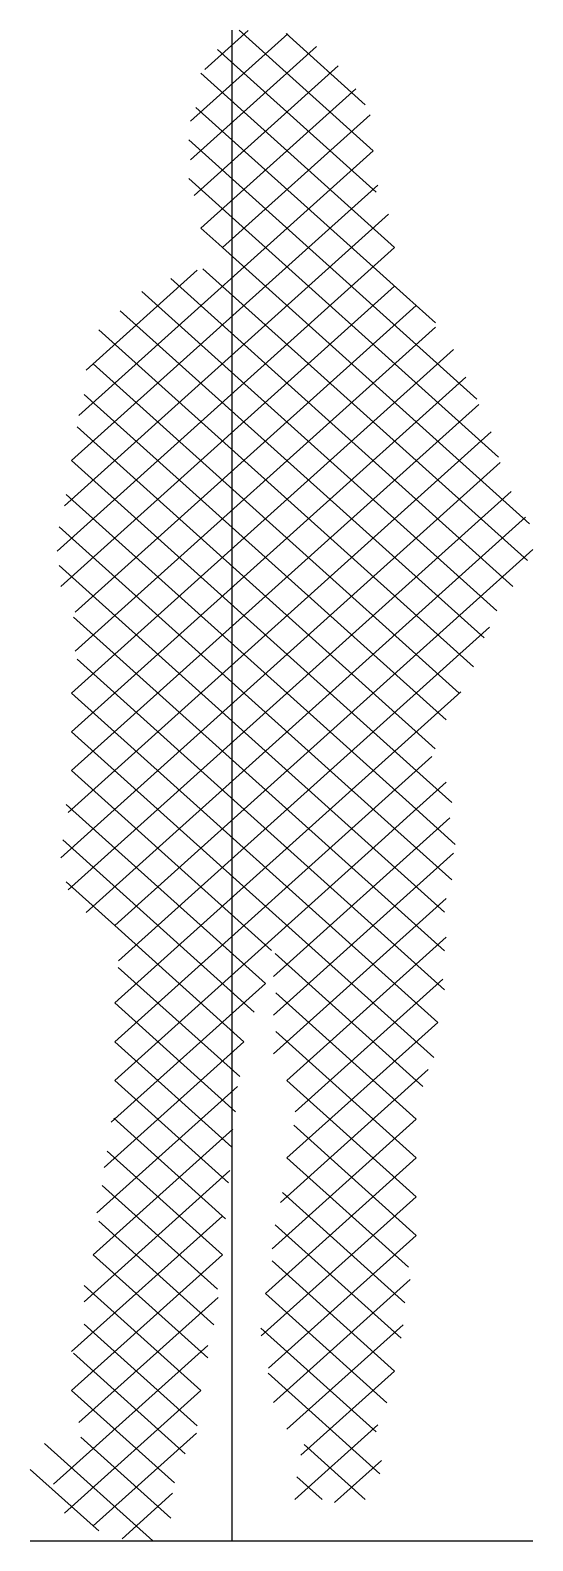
# Model space of a CAD drawing. Extents: x -240 to 358, y 0 to 1800.
import ezdxf

# ---------------------------------------------------------------- set-up
doc = ezdxf.new("R2010")
doc.units = 0
doc.layers.get('0').update_dxf_attribs({"linetype": 'CONTINUOUS'})

msp = doc.modelspace()

# ---------------------------------------------------------------- linework, layer by layer
at = {"linetype": 'CONTINUOUS'}
for p, q in [((0, 0), (0, 1799.66)), ((167.58, 1656.13), (8.17, 1799.66)), ((-49.73, 1691.23), (66.02, 1795.46)), ((-32.59, 1752.82), (18.86, 1799.15)), ((158.23, 1710.7), (63.91, 1795.63)), ((-49.73, 1645.07), (100.32, 1780.19)), ((171.09, 1606.81), (-17.55, 1776.67)), ((-45.45, 1602.78), (126.05, 1757.19)), ((193.21, 1540.74), (-37.46, 1748.44)), ((-37.46, 1563.82), (146.9, 1729.82)), ((167.58, 1517.67), (-43.28, 1707.52)), ((-11.83, 1540.74), (163.95, 1699.02)), ((-182.64, 1340.79), (167.58, 1656.13)), ((291.14, 1360.26), (-51.85, 1669.09)), ((316.86, 1290.94), (-51.85, 1622.93)), ((-191.23, 1286.9), (173.21, 1615.04)), ((-199.79, 1233.04), (186.07, 1580.47)), ((-16.12, 1544.6), (-37.46, 1563.82)), ((-208.37, 1179.16), (193.21, 1540.74)), ((-11.83, 1540.74), (-16.12, 1544.6)), ((353.6, 1211.71), (-11.83, 1540.74)), ((-174.07, 1394.66), (-41.84, 1513.72)), ((351.16, 1167.75), (-35.02, 1515.47)), ((207.34, 1481.87), (167.58, 1517.67)), ((-204.08, 1136.87), (193.21, 1494.59)), ((334.01, 1137.04), (-73.29, 1503.78)), ((314.91, 1108.08), (-107.59, 1488.5)), ((241.64, 1450.98), (207.34, 1481.87)), ((-186.93, 1106.16), (218.84, 1471.51)), ((299.71, 1075.62), (-133.31, 1465.51)), ((-186.93, 1060), (241.81, 1446.04)), ((286.85, 1041.04), (-159.04, 1442.52)), ((-191.23, 1009.97), (263.24, 1419.19)), ((-191.23, 963.82), (277.82, 1386.16)), ((270.1, 1009.97), (-165.61, 1402.28)), ((-191.23, 917.67), (293.26, 1353.9)), ((254.32, 978.03), (-176.19, 1365.65)), ((-195.51, 867.67), (308.12, 1321.13)), ((241.44, 943.47), (-184.76, 1327.22)), ((-204.08, 813.79), (318.98, 1284.76)), ((231.11, 906.61), (-191.23, 1286.9)), ((218.25, 872.04), (-197.62, 1246.5)), ((-195.51, 775.36), (331.84, 1250.18)), ((196.82, 845.19), (-206.2, 1208.06)), ((-174.07, 748.51), (348.99, 1219.47)), ((-139.98, 733.05), (357.57, 1181.04)), ((252.55, 748.85), (-206.2, 1161.91)), ((252.55, 702.69), (-189.05, 1100.31)), ((-135.48, 690.94), (306.12, 1088.56)), ((252.55, 656.54), (-184.76, 1050.3)), ((244.47, 617.67), (-191.23, 1009.97)), ((-139.98, 640.74), (271.82, 1011.52)), ((239.69, 575.81), (-191.23, 963.82)), ((-139.98, 594.59), (237.52, 934.49)), ((46.76, 703.38), (-191.23, 917.67)), ((211.8, 865.17), (254.67, 903.78)), ((261.13, 879.59), (231.11, 906.61)), ((39.43, 663.82), (-197.62, 877.26)), ((177.5, 834.29), (211.8, 865.17)), ((265.41, 829.58), (218.25, 872.04)), ((48.87, 672.32), (258.96, 861.48)), ((25.91, 629.84), (-201.91, 834.97)), ((-139.98, 548.44), (177.5, 834.29)), ((261.13, 787.28), (196.82, 845.19)), ((48.87, 626.17), (263.24, 819.19)), ((-139.98, 733.05), (-197.62, 784.96)), ((48.87, 580.02), (254.67, 765.31)), ((13.8, 594.59), (-139.98, 733.05)), ((65.06, 548.44), (254.67, 719.16)), ((226.83, 541.24), (51.04, 699.52)), ((8.76, 552.98), (-135.69, 683.04)), ((74.69, 510.96), (250.48, 669.23)), ((-144.06, 498.61), (39.43, 663.82)), ((218.84, 502.28), (51.63, 652.84)), ((3.88, 511.21), (-139.98, 640.74)), ((65.06, 456.13), (244.47, 617.67)), ((-152.63, 444.73), (13.8, 594.59)), ((-0.4, 468.92), (-139.98, 594.59)), ((218.84, 456.13), (51.63, 606.68)), ((57.45, 403.12), (233.23, 561.4)), ((-161.21, 390.86), (6, 541.41)), ((-4.69, 426.62), (-139.98, 548.44)), ((218.84, 409.97), (65.06, 548.44)), ((-165.61, 340.74), (0.75, 490.53)), ((-8.3, 383.72), (-141.21, 503.39)), ((47.34, 347.87), (218.84, 502.28)), ((218.84, 363.82), (73.07, 495.07)), ((-11.83, 340.74), (-149.02, 464.27)), ((39.43, 294.59), (218.84, 456.13)), ((209.68, 325.91), (65.06, 456.13)), ((-176.42, 284.86), (-3.03, 440.97)), ((-17.55, 299.74), (-154.75, 423.28)), ((205.39, 283.62), (59.62, 414.87)), ((34.48, 243.98), (218.84, 409.97)), ((-191.23, 225.36), (-11.83, 386.9)), ((-21.84, 257.45), (-159.04, 380.98)), ((43.06, 205.54), (218.84, 363.82)), ((201.1, 241.33), (51.04, 376.44)), ((-191.23, 179.2), (-11.83, 340.74)), ((-29.26, 217.98), (-165.61, 340.74)), ((193.21, 202.28), (47.44, 333.53)), ((48.87, 164.63), (211.8, 311.33)), ((-182.64, 140.79), (-16.97, 289.96)), ((-37.46, 179.2), (-176.19, 304.12)), ((183.95, 164.46), (39.43, 294.59)), ((-41.75, 136.91), (-176.19, 257.96)), ((171.09, 129.89), (33.89, 253.42)), ((65.06, 133.05), (203.22, 257.45)), ((-212.65, 67.61), (-29.17, 232.82)), ((-56.14, 103.72), (-189.05, 223.39)), ((175.38, 79.87), (42.47, 199.55)), ((81.74, 101.91), (193.21, 202.28)), ((-199.79, 33.04), (-37.46, 179.2)), ((-69, 69.15), (-191.23, 179.2)), ((-165.61, 17.67), (-42.69, 128.34)), ((74.6, 49.33), (173.21, 138.12)), ((-94.73, 0), (-223.35, 115.81)), ((-73.29, 26.85), (-180.47, 123.36)), ((158.23, 49.16), (85.34, 114.79)), ((121.76, 45.64), (177.5, 95.83)), ((-165.61, 17.67), (-240.5, 85.1)), ((106.78, 49.33), (76.77, 76.35)), ((-131.19, 2.5), (-71.17, 56.54)), ((-240.5, 0), (357.57, 0)), ((-159.04, 11.75), (-165.61, 17.67))]:
    msp.add_line(p, q, dxfattribs=at)

doc.saveas('drawing.dxf')
